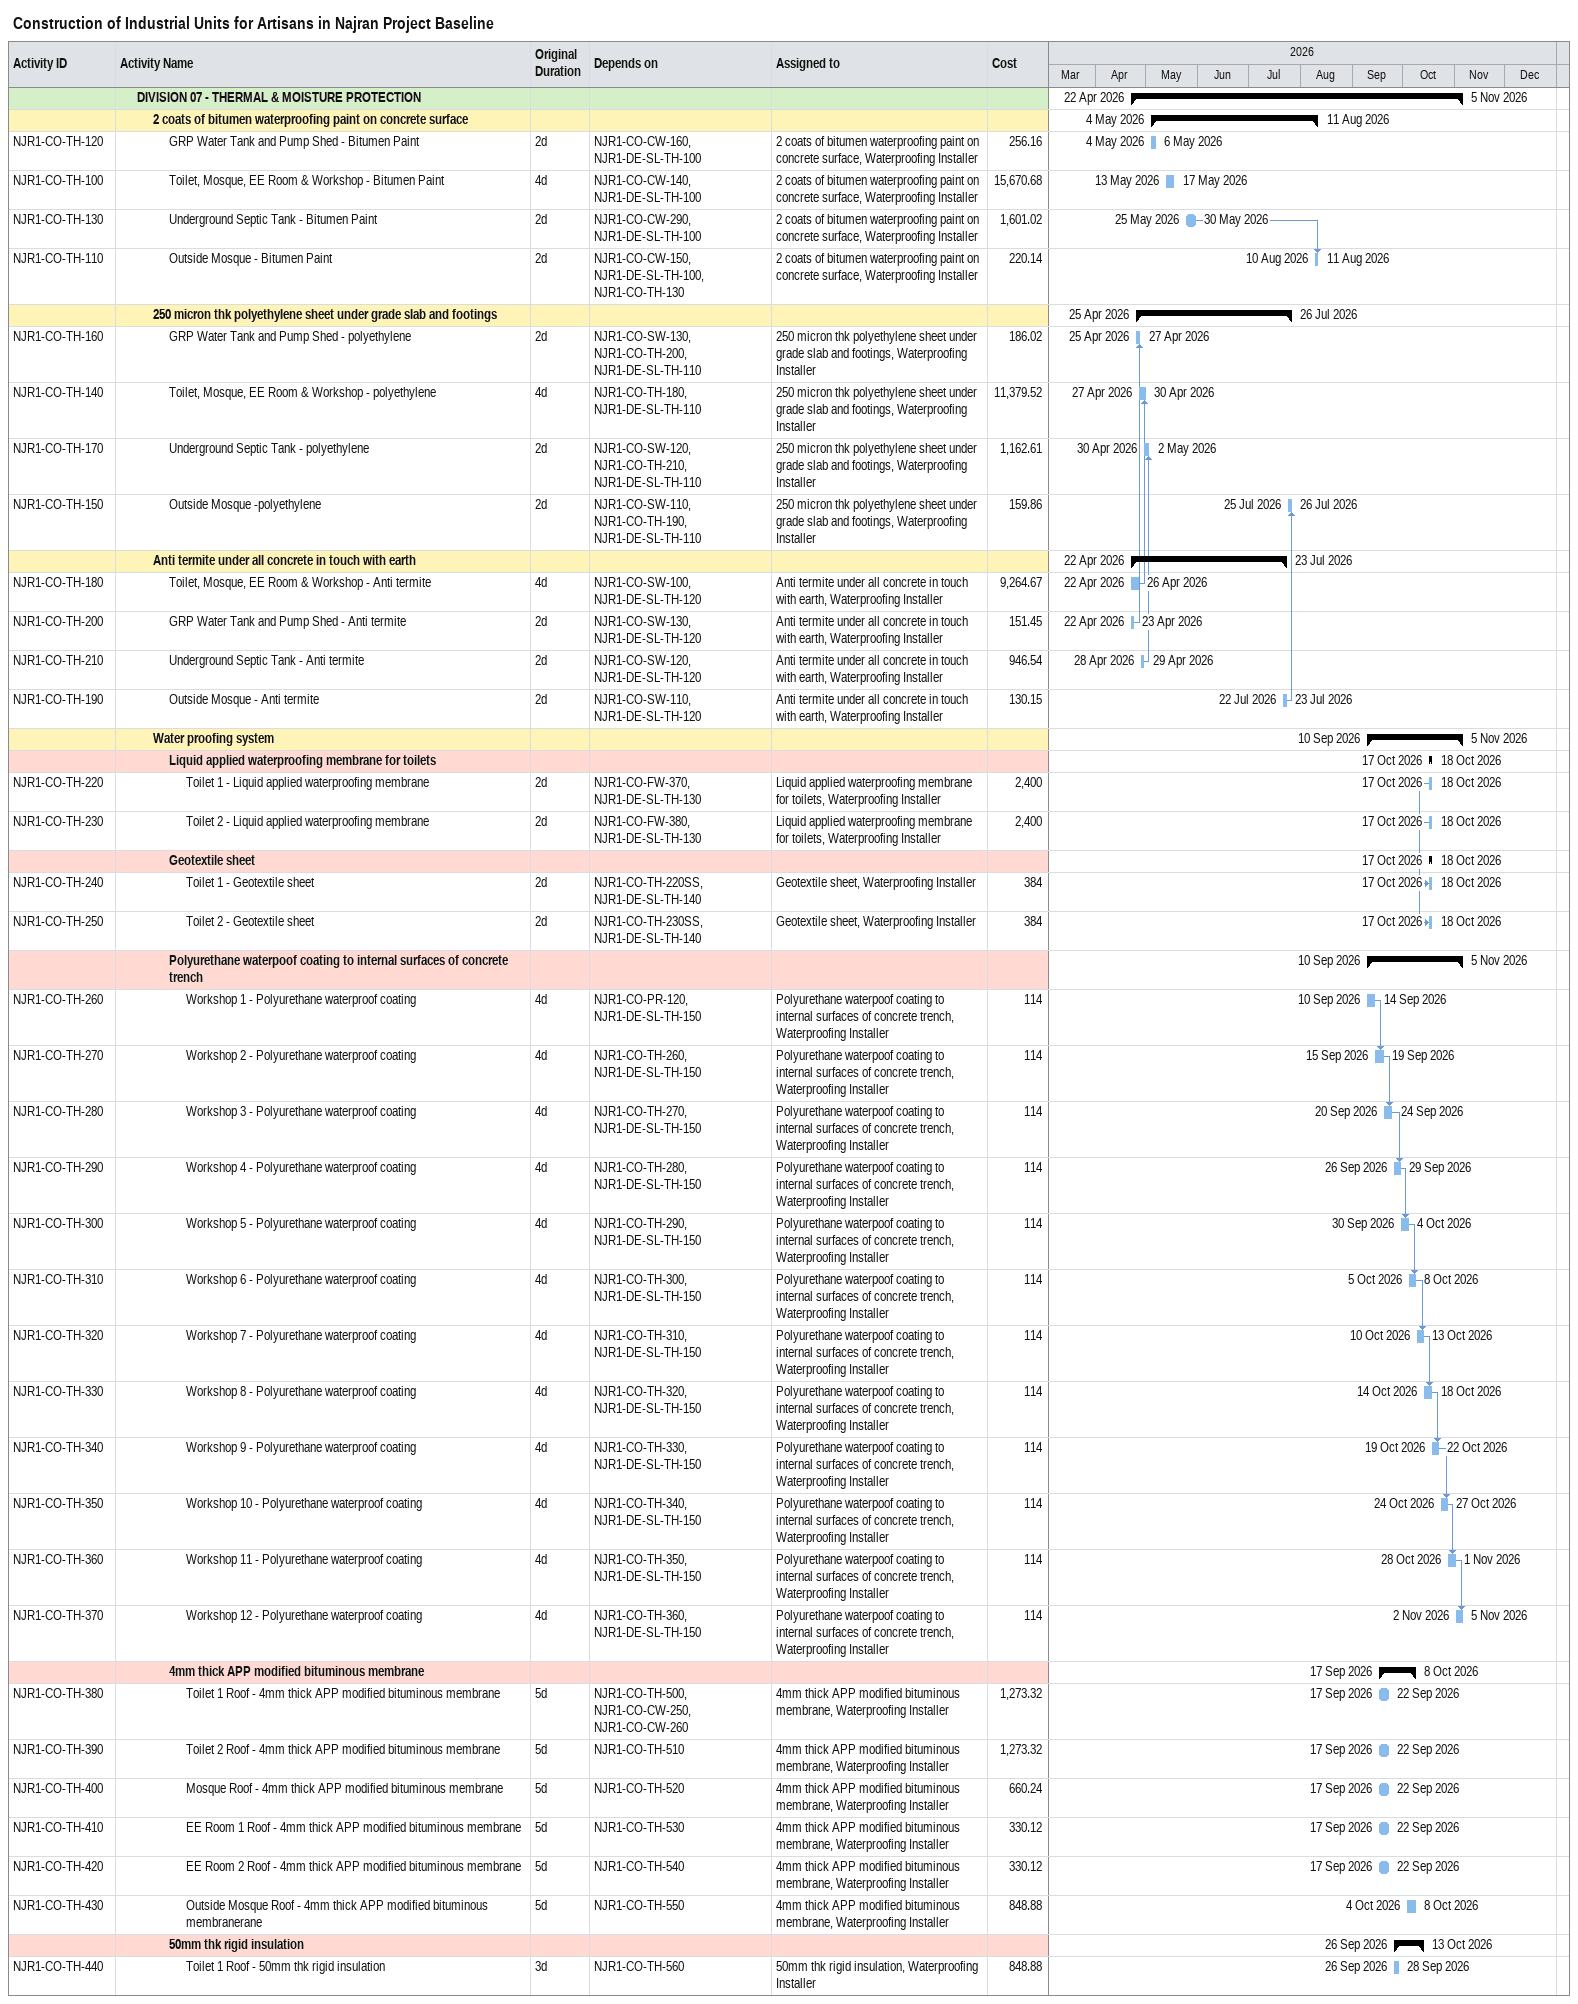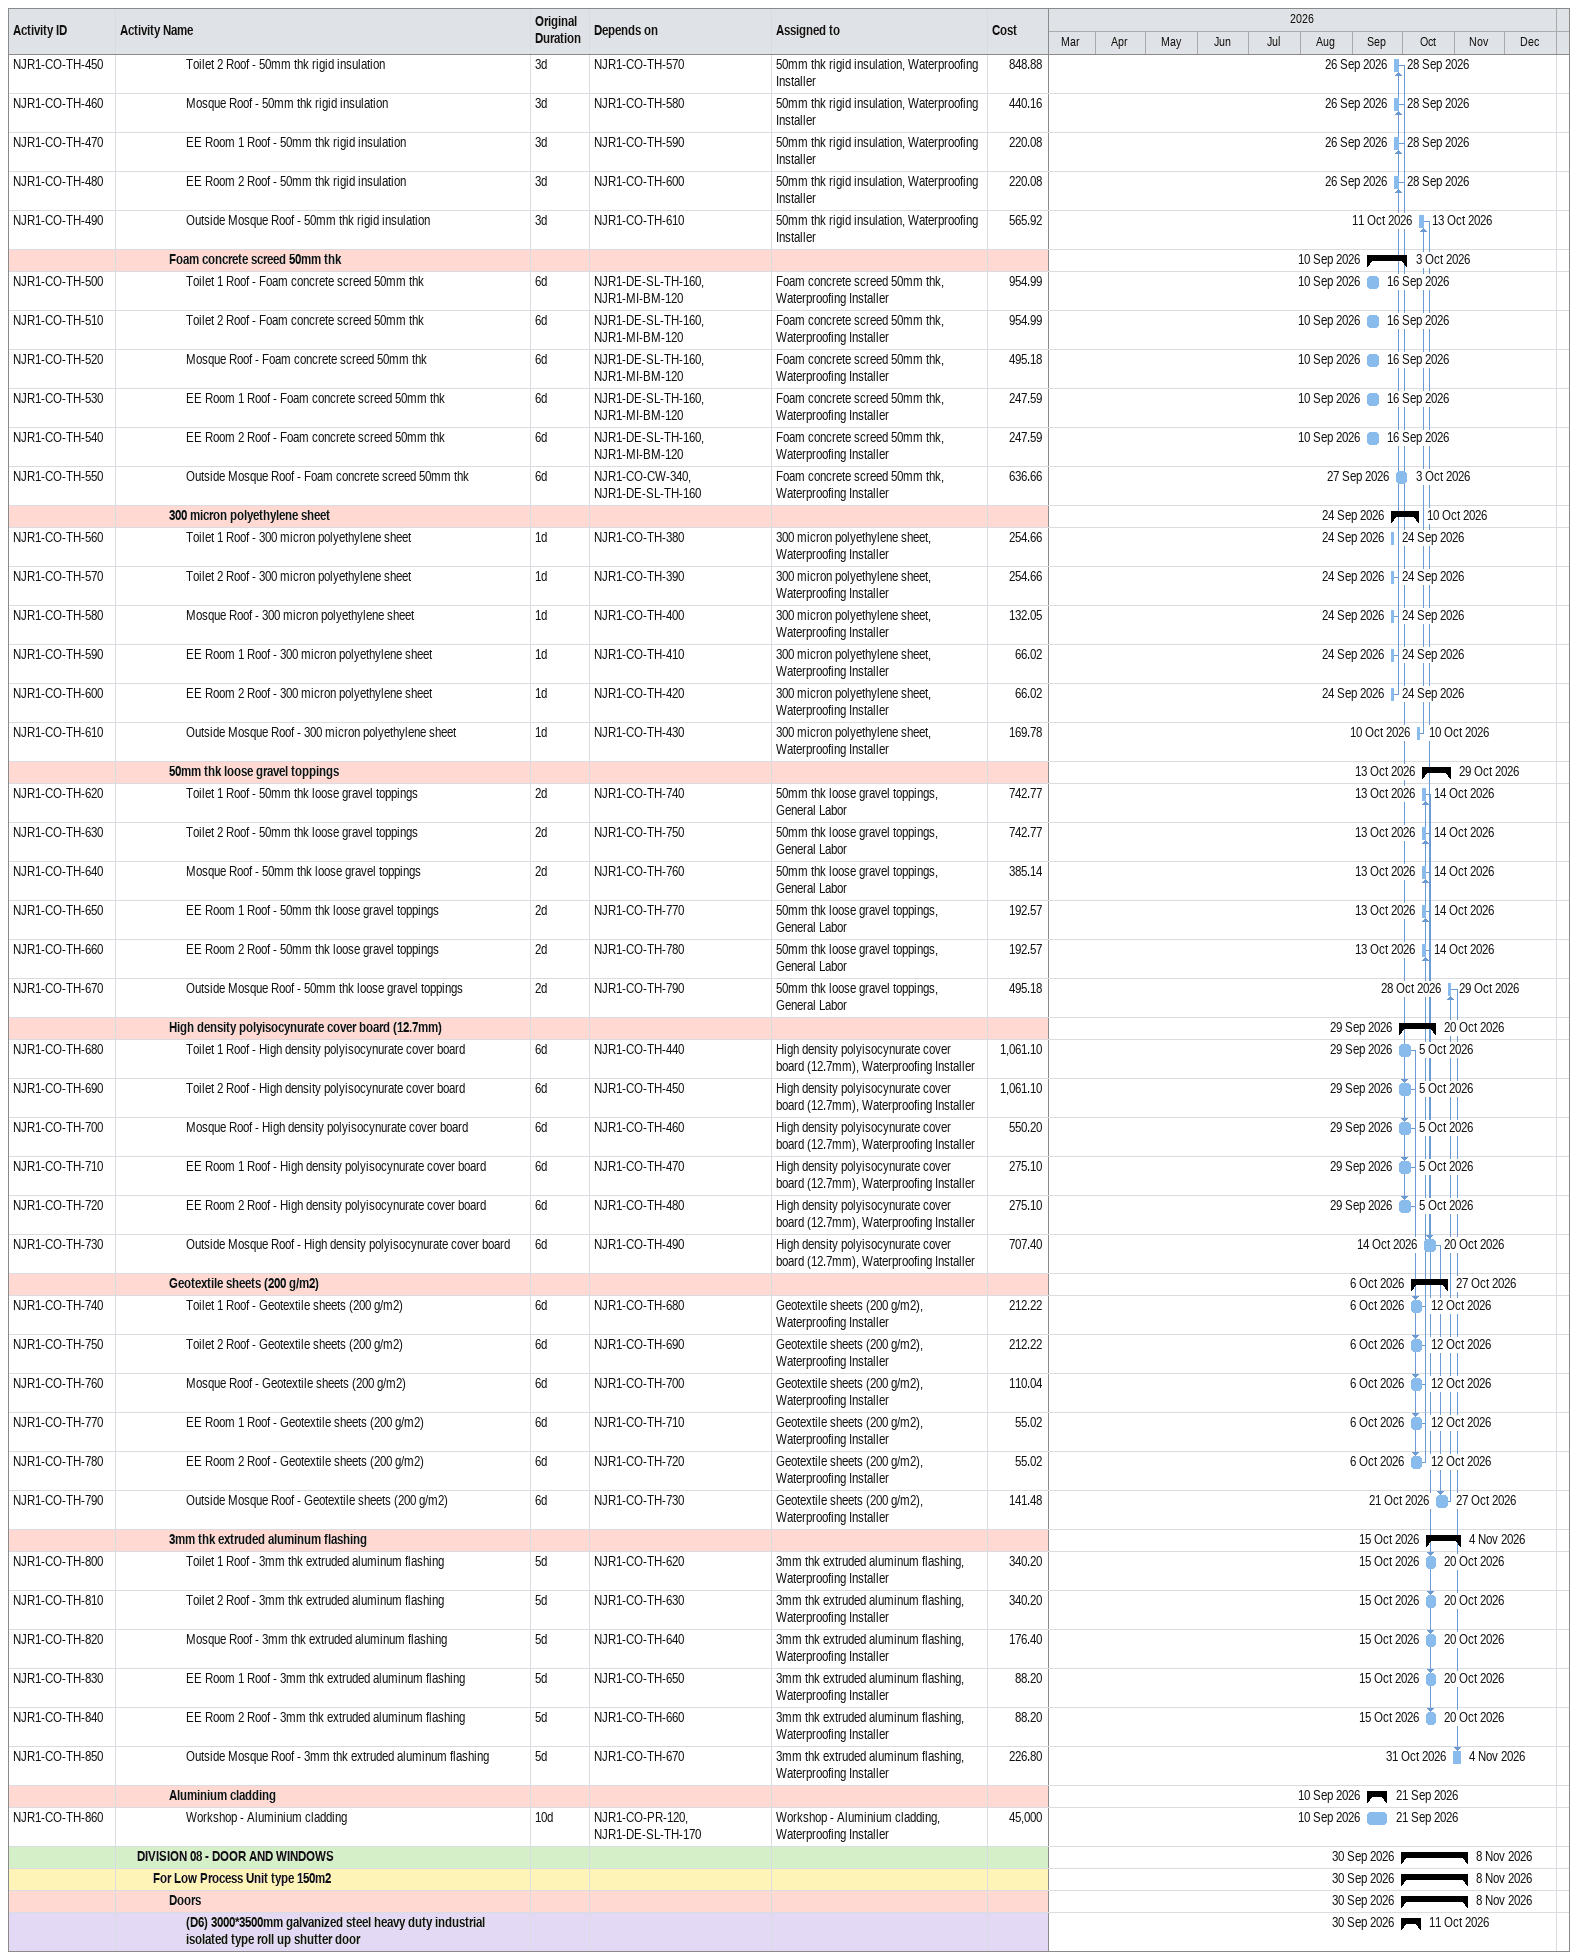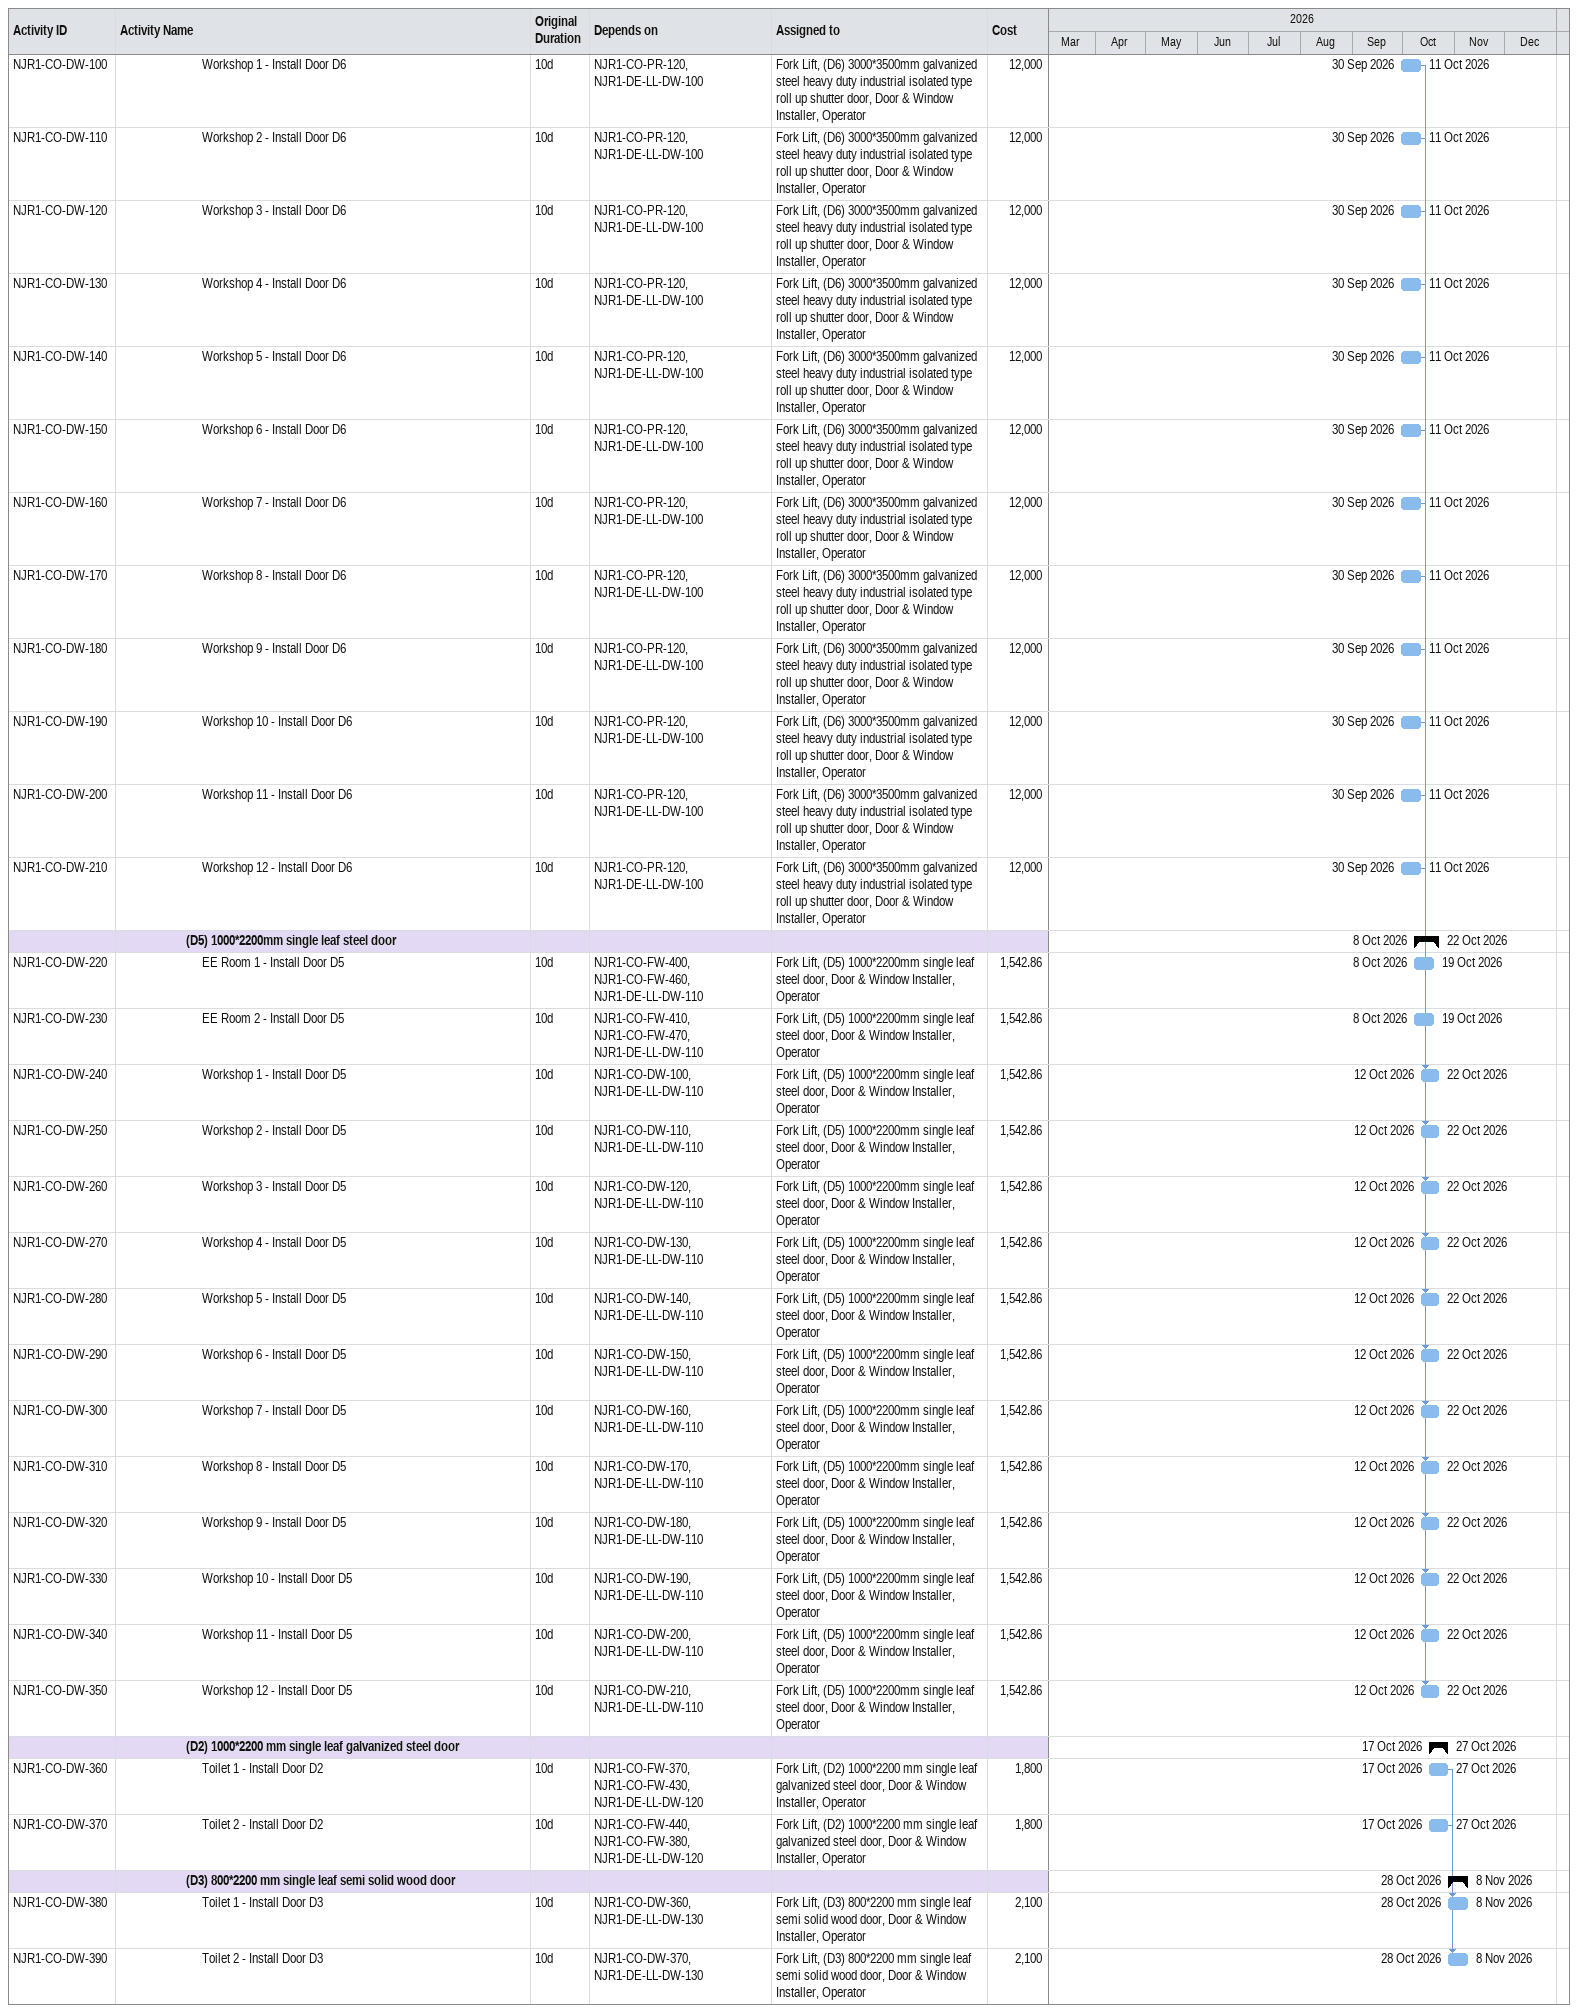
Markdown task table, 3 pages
Construction of Industrial Units for Artisans in Najran Project Baseline

| ID | Level | Task | Original duration | Start | Finish | Predecessors | Resources | Cost |
|---|---|---|---|---|---|---|---|---|
|  | 2 | **DIVISION 07 - THERMAL & MOISTURE PROTECTION** |  | 2026-04-22 | 2026-11-05 |  |  |  |
|  | 3 | **2 coats of bitumen waterproofing paint on concrete surface** |  | 2026-05-04 | 2026-08-11 |  |  |  |
| NJR1-CO-TH-120 | 4 | GRP Water Tank and Pump Shed - Bitumen Paint | 2d | 2026-05-04 | 2026-05-06 | NJR1-CO-CW-160, NJR1-DE-SL-TH-100 | 2 coats of bitumen waterproofing paint on concrete surface, Waterproofing Installer | 256.16 |
| NJR1-CO-TH-100 | 4 | Toilet, Mosque, EE Room & Workshop - Bitumen Paint | 4d | 2026-05-13 | 2026-05-17 | NJR1-CO-CW-140, NJR1-DE-SL-TH-100 | 2 coats of bitumen waterproofing paint on concrete surface, Waterproofing Installer | 15670.68 |
| NJR1-CO-TH-130 | 4 | Underground Septic Tank - Bitumen Paint | 2d | 2026-05-25 | 2026-05-30 | NJR1-CO-CW-290, NJR1-DE-SL-TH-100 | 2 coats of bitumen waterproofing paint on concrete surface, Waterproofing Installer | 1601.02 |
| NJR1-CO-TH-110 | 4 | Outside Mosque - Bitumen Paint | 2d | 2026-08-10 | 2026-08-11 | NJR1-CO-CW-150, NJR1-DE-SL-TH-100, NJR1-CO-TH-130 | 2 coats of bitumen waterproofing paint on concrete surface, Waterproofing Installer | 220.14 |
|  | 3 | **250 micron thk polyethylene sheet under grade slab and footings** |  | 2026-04-25 | 2026-07-26 |  |  |  |
| NJR1-CO-TH-160 | 4 | GRP Water Tank and Pump Shed - polyethylene | 2d | 2026-04-25 | 2026-04-27 | NJR1-CO-SW-130, NJR1-CO-TH-200, NJR1-DE-SL-TH-110 | 250 micron thk polyethylene sheet under grade slab and footings, Waterproofing Installer | 186.02 |
| NJR1-CO-TH-140 | 4 | Toilet, Mosque, EE Room & Workshop - polyethylene | 4d | 2026-04-27 | 2026-04-30 | NJR1-CO-TH-180, NJR1-DE-SL-TH-110 | 250 micron thk polyethylene sheet under grade slab and footings, Waterproofing Installer | 11379.52 |
| NJR1-CO-TH-170 | 4 | Underground Septic Tank - polyethylene | 2d | 2026-04-30 | 2026-05-02 | NJR1-CO-SW-120, NJR1-CO-TH-210, NJR1-DE-SL-TH-110 | 250 micron thk polyethylene sheet under grade slab and footings, Waterproofing Installer | 1162.61 |
| NJR1-CO-TH-150 | 4 | Outside Mosque -polyethylene | 2d | 2026-07-25 | 2026-07-26 | NJR1-CO-SW-110, NJR1-CO-TH-190, NJR1-DE-SL-TH-110 | 250 micron thk polyethylene sheet under grade slab and footings, Waterproofing Installer | 159.86 |
|  | 3 | **Anti termite under all concrete in touch with earth** |  | 2026-04-22 | 2026-07-23 |  |  |  |
| NJR1-CO-TH-180 | 4 | Toilet, Mosque, EE Room & Workshop - Anti termite | 4d | 2026-04-22 | 2026-04-26 | NJR1-CO-SW-100, NJR1-DE-SL-TH-120 | Anti termite under all concrete in touch with earth, Waterproofing Installer | 9264.67 |
| NJR1-CO-TH-200 | 4 | GRP Water Tank and Pump Shed - Anti termite | 2d | 2026-04-22 | 2026-04-23 | NJR1-CO-SW-130, NJR1-DE-SL-TH-120 | Anti termite under all concrete in touch with earth, Waterproofing Installer | 151.45 |
| NJR1-CO-TH-210 | 4 | Underground Septic Tank - Anti termite | 2d | 2026-04-28 | 2026-04-29 | NJR1-CO-SW-120, NJR1-DE-SL-TH-120 | Anti termite under all concrete in touch with earth, Waterproofing Installer | 946.54 |
| NJR1-CO-TH-190 | 4 | Outside Mosque - Anti termite | 2d | 2026-07-22 | 2026-07-23 | NJR1-CO-SW-110, NJR1-DE-SL-TH-120 | Anti termite under all concrete in touch with earth, Waterproofing Installer | 130.15 |
|  | 3 | **Water proofing system** |  | 2026-09-10 | 2026-11-05 |  |  |  |
|  | 4 | **Liquid applied waterproofing membrane for toilets** |  | 2026-10-17 | 2026-10-18 |  |  |  |
| NJR1-CO-TH-220 | 5 | Toilet 1 - Liquid applied waterproofing membrane | 2d | 2026-10-17 | 2026-10-18 | NJR1-CO-FW-370, NJR1-DE-SL-TH-130 | Liquid applied waterproofing membrane for toilets, Waterproofing Installer | 2400 |
| NJR1-CO-TH-230 | 5 | Toilet 2 - Liquid applied waterproofing membrane | 2d | 2026-10-17 | 2026-10-18 | NJR1-CO-FW-380, NJR1-DE-SL-TH-130 | Liquid applied waterproofing membrane for toilets, Waterproofing Installer | 2400 |
|  | 4 | **Geotextile sheet** |  | 2026-10-17 | 2026-10-18 |  |  |  |
| NJR1-CO-TH-240 | 5 | Toilet 1 - Geotextile sheet | 2d | 2026-10-17 | 2026-10-18 | NJR1-CO-TH-220SS, NJR1-DE-SL-TH-140 | Geotextile sheet, Waterproofing Installer | 384 |
| NJR1-CO-TH-250 | 5 | Toilet 2 - Geotextile sheet | 2d | 2026-10-17 | 2026-10-18 | NJR1-CO-TH-230SS, NJR1-DE-SL-TH-140 | Geotextile sheet, Waterproofing Installer | 384 |
|  | 4 | **Polyurethane waterpoof coating to internal surfaces of concrete trench** |  | 2026-09-10 | 2026-11-05 |  |  |  |
| NJR1-CO-TH-260 | 5 | Workshop 1 - Polyurethane waterproof coating | 4d | 2026-09-10 | 2026-09-14 | NJR1-CO-PR-120, NJR1-DE-SL-TH-150 | Polyurethane waterpoof coating to internal surfaces of concrete trench, Waterproofing Installer | 114 |
| NJR1-CO-TH-270 | 5 | Workshop 2 - Polyurethane waterproof coating | 4d | 2026-09-15 | 2026-09-19 | NJR1-CO-TH-260, NJR1-DE-SL-TH-150 | Polyurethane waterpoof coating to internal surfaces of concrete trench, Waterproofing Installer | 114 |
| NJR1-CO-TH-280 | 5 | Workshop 3 - Polyurethane waterproof coating | 4d | 2026-09-20 | 2026-09-24 | NJR1-CO-TH-270, NJR1-DE-SL-TH-150 | Polyurethane waterpoof coating to internal surfaces of concrete trench, Waterproofing Installer | 114 |
| NJR1-CO-TH-290 | 5 | Workshop 4 - Polyurethane waterproof coating | 4d | 2026-09-26 | 2026-09-29 | NJR1-CO-TH-280, NJR1-DE-SL-TH-150 | Polyurethane waterpoof coating to internal surfaces of concrete trench, Waterproofing Installer | 114 |
| NJR1-CO-TH-300 | 5 | Workshop 5 - Polyurethane waterproof coating | 4d | 2026-09-30 | 2026-10-04 | NJR1-CO-TH-290, NJR1-DE-SL-TH-150 | Polyurethane waterpoof coating to internal surfaces of concrete trench, Waterproofing Installer | 114 |
| NJR1-CO-TH-310 | 5 | Workshop 6 - Polyurethane waterproof coating | 4d | 2026-10-05 | 2026-10-08 | NJR1-CO-TH-300, NJR1-DE-SL-TH-150 | Polyurethane waterpoof coating to internal surfaces of concrete trench, Waterproofing Installer | 114 |
| NJR1-CO-TH-320 | 5 | Workshop 7 - Polyurethane waterproof coating | 4d | 2026-10-10 | 2026-10-13 | NJR1-CO-TH-310, NJR1-DE-SL-TH-150 | Polyurethane waterpoof coating to internal surfaces of concrete trench, Waterproofing Installer | 114 |
| NJR1-CO-TH-330 | 5 | Workshop 8 - Polyurethane waterproof coating | 4d | 2026-10-14 | 2026-10-18 | NJR1-CO-TH-320, NJR1-DE-SL-TH-150 | Polyurethane waterpoof coating to internal surfaces of concrete trench, Waterproofing Installer | 114 |
| NJR1-CO-TH-340 | 5 | Workshop 9 - Polyurethane waterproof coating | 4d | 2026-10-19 | 2026-10-22 | NJR1-CO-TH-330, NJR1-DE-SL-TH-150 | Polyurethane waterpoof coating to internal surfaces of concrete trench, Waterproofing Installer | 114 |
| NJR1-CO-TH-350 | 5 | Workshop 10 - Polyurethane waterproof coating | 4d | 2026-10-24 | 2026-10-27 | NJR1-CO-TH-340, NJR1-DE-SL-TH-150 | Polyurethane waterpoof coating to internal surfaces of concrete trench, Waterproofing Installer | 114 |
| NJR1-CO-TH-360 | 5 | Workshop 11 - Polyurethane waterproof coating | 4d | 2026-10-28 | 2026-11-01 | NJR1-CO-TH-350, NJR1-DE-SL-TH-150 | Polyurethane waterpoof coating to internal surfaces of concrete trench, Waterproofing Installer | 114 |
| NJR1-CO-TH-370 | 5 | Workshop 12 - Polyurethane waterproof coating | 4d | 2026-11-02 | 2026-11-05 | NJR1-CO-TH-360, NJR1-DE-SL-TH-150 | Polyurethane waterpoof coating to internal surfaces of concrete trench, Waterproofing Installer | 114 |
|  | 4 | **4mm thick APP modified bituminous membrane** |  | 2026-09-17 | 2026-10-08 |  |  |  |
| NJR1-CO-TH-380 | 5 | Toilet 1 Roof - 4mm thick APP modified bituminous membrane | 5d | 2026-09-17 | 2026-09-22 | NJR1-CO-TH-500, NJR1-CO-CW-250, NJR1-CO-CW-260 | 4mm thick APP modified bituminous membrane, Waterproofing Installer | 1273.32 |
| NJR1-CO-TH-390 | 5 | Toilet 2 Roof - 4mm thick APP modified bituminous membrane | 5d | 2026-09-17 | 2026-09-22 | NJR1-CO-TH-510 | 4mm thick APP modified bituminous membrane, Waterproofing Installer | 1273.32 |
| NJR1-CO-TH-400 | 5 | Mosque Roof - 4mm thick APP modified bituminous membrane | 5d | 2026-09-17 | 2026-09-22 | NJR1-CO-TH-520 | 4mm thick APP modified bituminous membrane, Waterproofing Installer | 660.24 |
| NJR1-CO-TH-410 | 5 | EE Room 1 Roof - 4mm thick APP modified bituminous membrane | 5d | 2026-09-17 | 2026-09-22 | NJR1-CO-TH-530 | 4mm thick APP modified bituminous membrane, Waterproofing Installer | 330.12 |
| NJR1-CO-TH-420 | 5 | EE Room 2 Roof - 4mm thick APP modified bituminous membrane | 5d | 2026-09-17 | 2026-09-22 | NJR1-CO-TH-540 | 4mm thick APP modified bituminous membrane, Waterproofing Installer | 330.12 |
| NJR1-CO-TH-430 | 5 | Outside Mosque Roof - 4mm thick APP modified bituminous membranerane | 5d | 2026-10-04 | 2026-10-08 | NJR1-CO-TH-550 | 4mm thick APP modified bituminous membrane, Waterproofing Installer | 848.88 |
|  | 4 | **50mm thk rigid insulation** |  | 2026-09-26 | 2026-10-13 |  |  |  |
| NJR1-CO-TH-440 | 5 | Toilet 1 Roof - 50mm thk rigid insulation | 3d | 2026-09-26 | 2026-09-28 | NJR1-CO-TH-560 | 50mm thk rigid insulation, Waterproofing Installer | 848.88 |
| NJR1-CO-TH-450 | 5 | Toilet 2 Roof - 50mm thk rigid insulation | 3d | 2026-09-26 | 2026-09-28 | NJR1-CO-TH-570 | 50mm thk rigid insulation, Waterproofing Installer | 848.88 |
| NJR1-CO-TH-460 | 5 | Mosque Roof - 50mm thk rigid insulation | 3d | 2026-09-26 | 2026-09-28 | NJR1-CO-TH-580 | 50mm thk rigid insulation, Waterproofing Installer | 440.16 |
| NJR1-CO-TH-470 | 5 | EE Room 1 Roof - 50mm thk rigid insulation | 3d | 2026-09-26 | 2026-09-28 | NJR1-CO-TH-590 | 50mm thk rigid insulation, Waterproofing Installer | 220.08 |
| NJR1-CO-TH-480 | 5 | EE Room 2 Roof - 50mm thk rigid insulation | 3d | 2026-09-26 | 2026-09-28 | NJR1-CO-TH-600 | 50mm thk rigid insulation, Waterproofing Installer | 220.08 |
| NJR1-CO-TH-490 | 5 | Outside Mosque Roof - 50mm thk rigid insulation | 3d | 2026-10-11 | 2026-10-13 | NJR1-CO-TH-610 | 50mm thk rigid insulation, Waterproofing Installer | 565.92 |
|  | 4 | **Foam concrete screed 50mm thk** |  | 2026-09-10 | 2026-10-03 |  |  |  |
| NJR1-CO-TH-500 | 5 | Toilet 1 Roof - Foam concrete screed 50mm thk | 6d | 2026-09-10 | 2026-09-16 | NJR1-DE-SL-TH-160, NJR1-MI-BM-120 | Foam concrete screed 50mm thk, Waterproofing Installer | 954.99 |
| NJR1-CO-TH-510 | 5 | Toilet 2 Roof - Foam concrete screed 50mm thk | 6d | 2026-09-10 | 2026-09-16 | NJR1-DE-SL-TH-160, NJR1-MI-BM-120 | Foam concrete screed 50mm thk, Waterproofing Installer | 954.99 |
| NJR1-CO-TH-520 | 5 | Mosque Roof - Foam concrete screed 50mm thk | 6d | 2026-09-10 | 2026-09-16 | NJR1-DE-SL-TH-160, NJR1-MI-BM-120 | Foam concrete screed 50mm thk, Waterproofing Installer | 495.18 |
| NJR1-CO-TH-530 | 5 | EE Room 1 Roof - Foam concrete screed 50mm thk | 6d | 2026-09-10 | 2026-09-16 | NJR1-DE-SL-TH-160, NJR1-MI-BM-120 | Foam concrete screed 50mm thk, Waterproofing Installer | 247.59 |
| NJR1-CO-TH-540 | 5 | EE Room 2 Roof - Foam concrete screed 50mm thk | 6d | 2026-09-10 | 2026-09-16 | NJR1-DE-SL-TH-160, NJR1-MI-BM-120 | Foam concrete screed 50mm thk, Waterproofing Installer | 247.59 |
| NJR1-CO-TH-550 | 5 | Outside Mosque Roof - Foam concrete screed 50mm thk | 6d | 2026-09-27 | 2026-10-03 | NJR1-CO-CW-340, NJR1-DE-SL-TH-160 | Foam concrete screed 50mm thk, Waterproofing Installer | 636.66 |
|  | 4 | **300 micron polyethylene sheet** |  | 2026-09-24 | 2026-10-10 |  |  |  |
| NJR1-CO-TH-560 | 5 | Toilet 1 Roof - 300 micron polyethylene sheet | 1d | 2026-09-24 | 2026-09-24 | NJR1-CO-TH-380 | 300 micron polyethylene sheet, Waterproofing Installer | 254.66 |
| NJR1-CO-TH-570 | 5 | Toilet 2 Roof - 300 micron polyethylene sheet | 1d | 2026-09-24 | 2026-09-24 | NJR1-CO-TH-390 | 300 micron polyethylene sheet, Waterproofing Installer | 254.66 |
| NJR1-CO-TH-580 | 5 | Mosque Roof - 300 micron polyethylene sheet | 1d | 2026-09-24 | 2026-09-24 | NJR1-CO-TH-400 | 300 micron polyethylene sheet, Waterproofing Installer | 132.05 |
| NJR1-CO-TH-590 | 5 | EE Room 1 Roof - 300 micron polyethylene sheet | 1d | 2026-09-24 | 2026-09-24 | NJR1-CO-TH-410 | 300 micron polyethylene sheet, Waterproofing Installer | 66.02 |
| NJR1-CO-TH-600 | 5 | EE Room 2 Roof - 300 micron polyethylene sheet | 1d | 2026-09-24 | 2026-09-24 | NJR1-CO-TH-420 | 300 micron polyethylene sheet, Waterproofing Installer | 66.02 |
| NJR1-CO-TH-610 | 5 | Outside Mosque Roof - 300 micron polyethylene sheet | 1d | 2026-10-10 | 2026-10-10 | NJR1-CO-TH-430 | 300 micron polyethylene sheet, Waterproofing Installer | 169.78 |
|  | 4 | **50mm thk loose gravel toppings** |  | 2026-10-13 | 2026-10-29 |  |  |  |
| NJR1-CO-TH-620 | 5 | Toilet 1 Roof - 50mm thk loose gravel toppings | 2d | 2026-10-13 | 2026-10-14 | NJR1-CO-TH-740 | 50mm thk loose gravel toppings, General Labor | 742.77 |
| NJR1-CO-TH-630 | 5 | Toilet 2 Roof - 50mm thk loose gravel toppings | 2d | 2026-10-13 | 2026-10-14 | NJR1-CO-TH-750 | 50mm thk loose gravel toppings, General Labor | 742.77 |
| NJR1-CO-TH-640 | 5 | Mosque Roof - 50mm thk loose gravel toppings | 2d | 2026-10-13 | 2026-10-14 | NJR1-CO-TH-760 | 50mm thk loose gravel toppings, General Labor | 385.14 |
| NJR1-CO-TH-650 | 5 | EE Room 1 Roof - 50mm thk loose gravel toppings | 2d | 2026-10-13 | 2026-10-14 | NJR1-CO-TH-770 | 50mm thk loose gravel toppings, General Labor | 192.57 |
| NJR1-CO-TH-660 | 5 | EE Room 2 Roof - 50mm thk loose gravel toppings | 2d | 2026-10-13 | 2026-10-14 | NJR1-CO-TH-780 | 50mm thk loose gravel toppings, General Labor | 192.57 |
| NJR1-CO-TH-670 | 5 | Outside Mosque Roof - 50mm thk loose gravel toppings | 2d | 2026-10-28 | 2026-10-29 | NJR1-CO-TH-790 | 50mm thk loose gravel toppings, General Labor | 495.18 |
|  | 4 | **High density polyisocynurate cover board (12.7mm)** |  | 2026-09-29 | 2026-10-20 |  |  |  |
| NJR1-CO-TH-680 | 5 | Toilet 1 Roof - High density polyisocynurate cover board | 6d | 2026-09-29 | 2026-10-05 | NJR1-CO-TH-440 | High density polyisocynurate cover board (12.7mm), Waterproofing Installer | 1061.10 |
| NJR1-CO-TH-690 | 5 | Toilet 2 Roof - High density polyisocynurate cover board | 6d | 2026-09-29 | 2026-10-05 | NJR1-CO-TH-450 | High density polyisocynurate cover board (12.7mm), Waterproofing Installer | 1061.10 |
| NJR1-CO-TH-700 | 5 | Mosque Roof - High density polyisocynurate cover board | 6d | 2026-09-29 | 2026-10-05 | NJR1-CO-TH-460 | High density polyisocynurate cover board (12.7mm), Waterproofing Installer | 550.20 |
| NJR1-CO-TH-710 | 5 | EE Room 1 Roof - High density polyisocynurate cover board | 6d | 2026-09-29 | 2026-10-05 | NJR1-CO-TH-470 | High density polyisocynurate cover board (12.7mm), Waterproofing Installer | 275.10 |
| NJR1-CO-TH-720 | 5 | EE Room 2 Roof - High density polyisocynurate cover board | 6d | 2026-09-29 | 2026-10-05 | NJR1-CO-TH-480 | High density polyisocynurate cover board (12.7mm), Waterproofing Installer | 275.10 |
| NJR1-CO-TH-730 | 5 | Outside Mosque Roof - High density polyisocynurate cover board | 6d | 2026-10-14 | 2026-10-20 | NJR1-CO-TH-490 | High density polyisocynurate cover board (12.7mm), Waterproofing Installer | 707.40 |
|  | 4 | **Geotextile sheets (200 g/m2)** |  | 2026-10-06 | 2026-10-27 |  |  |  |
| NJR1-CO-TH-740 | 5 | Toilet 1 Roof - Geotextile sheets (200 g/m2) | 6d | 2026-10-06 | 2026-10-12 | NJR1-CO-TH-680 | Geotextile sheets (200 g/m2), Waterproofing Installer | 212.22 |
| NJR1-CO-TH-750 | 5 | Toilet 2 Roof - Geotextile sheets (200 g/m2) | 6d | 2026-10-06 | 2026-10-12 | NJR1-CO-TH-690 | Geotextile sheets (200 g/m2), Waterproofing Installer | 212.22 |
| NJR1-CO-TH-760 | 5 | Mosque Roof - Geotextile sheets (200 g/m2) | 6d | 2026-10-06 | 2026-10-12 | NJR1-CO-TH-700 | Geotextile sheets (200 g/m2), Waterproofing Installer | 110.04 |
| NJR1-CO-TH-770 | 5 | EE Room 1 Roof - Geotextile sheets (200 g/m2) | 6d | 2026-10-06 | 2026-10-12 | NJR1-CO-TH-710 | Geotextile sheets (200 g/m2), Waterproofing Installer | 55.02 |
| NJR1-CO-TH-780 | 5 | EE Room 2 Roof - Geotextile sheets (200 g/m2) | 6d | 2026-10-06 | 2026-10-12 | NJR1-CO-TH-720 | Geotextile sheets (200 g/m2), Waterproofing Installer | 55.02 |
| NJR1-CO-TH-790 | 5 | Outside Mosque Roof - Geotextile sheets (200 g/m2) | 6d | 2026-10-21 | 2026-10-27 | NJR1-CO-TH-730 | Geotextile sheets (200 g/m2), Waterproofing Installer | 141.48 |
|  | 4 | **3mm thk extruded aluminum flashing** |  | 2026-10-15 | 2026-11-04 |  |  |  |
| NJR1-CO-TH-800 | 5 | Toilet 1 Roof - 3mm thk extruded aluminum flashing | 5d | 2026-10-15 | 2026-10-20 | NJR1-CO-TH-620 | 3mm thk extruded aluminum flashing, Waterproofing Installer | 340.20 |
| NJR1-CO-TH-810 | 5 | Toilet 2 Roof - 3mm thk extruded aluminum flashing | 5d | 2026-10-15 | 2026-10-20 | NJR1-CO-TH-630 | 3mm thk extruded aluminum flashing, Waterproofing Installer | 340.20 |
| NJR1-CO-TH-820 | 5 | Mosque Roof - 3mm thk extruded aluminum flashing | 5d | 2026-10-15 | 2026-10-20 | NJR1-CO-TH-640 | 3mm thk extruded aluminum flashing, Waterproofing Installer | 176.40 |
| NJR1-CO-TH-830 | 5 | EE Room 1 Roof - 3mm thk extruded aluminum flashing | 5d | 2026-10-15 | 2026-10-20 | NJR1-CO-TH-650 | 3mm thk extruded aluminum flashing, Waterproofing Installer | 88.20 |
| NJR1-CO-TH-840 | 5 | EE Room 2 Roof - 3mm thk extruded aluminum flashing | 5d | 2026-10-15 | 2026-10-20 | NJR1-CO-TH-660 | 3mm thk extruded aluminum flashing, Waterproofing Installer | 88.20 |
| NJR1-CO-TH-850 | 5 | Outside Mosque Roof - 3mm thk extruded aluminum flashing | 5d | 2026-10-31 | 2026-11-04 | NJR1-CO-TH-670 | 3mm thk extruded aluminum flashing, Waterproofing Installer | 226.80 |
|  | 4 | **Aluminium cladding** |  | 2026-09-10 | 2026-09-21 |  |  |  |
| NJR1-CO-TH-860 | 5 | Workshop - Aluminium cladding | 10d | 2026-09-10 | 2026-09-21 | NJR1-CO-PR-120, NJR1-DE-SL-TH-170 | Workshop - Aluminium cladding, Waterproofing Installer | 45000 |
|  | 2 | **DIVISION 08 - DOOR AND WINDOWS** |  | 2026-09-30 | 2026-11-08 |  |  |  |
|  | 3 | **For Low Process Unit type 150m2** |  | 2026-09-30 | 2026-11-08 |  |  |  |
|  | 4 | **Doors** |  | 2026-09-30 | 2026-11-08 |  |  |  |
|  | 5 | **(D6) 3000*3500mm galvanized steel heavy duty industrial isolated type roll up shutter door** |  | 2026-09-30 | 2026-10-11 |  |  |  |
| NJR1-CO-DW-100 | 6 | Workshop 1 - Install Door D6 | 10d | 2026-09-30 | 2026-10-11 | NJR1-CO-PR-120, NJR1-DE-LL-DW-100 | Fork Lift, (D6) 3000*3500mm galvanized steel heavy duty industrial isolated type roll up shutter door, Door & Window Installer, Operator | 12000 |
| NJR1-CO-DW-110 | 6 | Workshop 2 - Install Door D6 | 10d | 2026-09-30 | 2026-10-11 | NJR1-CO-PR-120, NJR1-DE-LL-DW-100 | Fork Lift, (D6) 3000*3500mm galvanized steel heavy duty industrial isolated type roll up shutter door, Door & Window Installer, Operator | 12000 |
| NJR1-CO-DW-120 | 6 | Workshop 3 - Install Door D6 | 10d | 2026-09-30 | 2026-10-11 | NJR1-CO-PR-120, NJR1-DE-LL-DW-100 | Fork Lift, (D6) 3000*3500mm galvanized steel heavy duty industrial isolated type roll up shutter door, Door & Window Installer, Operator | 12000 |
| NJR1-CO-DW-130 | 6 | Workshop 4 - Install Door D6 | 10d | 2026-09-30 | 2026-10-11 | NJR1-CO-PR-120, NJR1-DE-LL-DW-100 | Fork Lift, (D6) 3000*3500mm galvanized steel heavy duty industrial isolated type roll up shutter door, Door & Window Installer, Operator | 12000 |
| NJR1-CO-DW-140 | 6 | Workshop 5 - Install Door D6 | 10d | 2026-09-30 | 2026-10-11 | NJR1-CO-PR-120, NJR1-DE-LL-DW-100 | Fork Lift, (D6) 3000*3500mm galvanized steel heavy duty industrial isolated type roll up shutter door, Door & Window Installer, Operator | 12000 |
| NJR1-CO-DW-150 | 6 | Workshop 6 - Install Door D6 | 10d | 2026-09-30 | 2026-10-11 | NJR1-CO-PR-120, NJR1-DE-LL-DW-100 | Fork Lift, (D6) 3000*3500mm galvanized steel heavy duty industrial isolated type roll up shutter door, Door & Window Installer, Operator | 12000 |
| NJR1-CO-DW-160 | 6 | Workshop 7 - Install Door D6 | 10d | 2026-09-30 | 2026-10-11 | NJR1-CO-PR-120, NJR1-DE-LL-DW-100 | Fork Lift, (D6) 3000*3500mm galvanized steel heavy duty industrial isolated type roll up shutter door, Door & Window Installer, Operator | 12000 |
| NJR1-CO-DW-170 | 6 | Workshop 8 - Install Door D6 | 10d | 2026-09-30 | 2026-10-11 | NJR1-CO-PR-120, NJR1-DE-LL-DW-100 | Fork Lift, (D6) 3000*3500mm galvanized steel heavy duty industrial isolated type roll up shutter door, Door & Window Installer, Operator | 12000 |
| NJR1-CO-DW-180 | 6 | Workshop 9 - Install Door D6 | 10d | 2026-09-30 | 2026-10-11 | NJR1-CO-PR-120, NJR1-DE-LL-DW-100 | Fork Lift, (D6) 3000*3500mm galvanized steel heavy duty industrial isolated type roll up shutter door, Door & Window Installer, Operator | 12000 |
| NJR1-CO-DW-190 | 6 | Workshop 10 - Install Door D6 | 10d | 2026-09-30 | 2026-10-11 | NJR1-CO-PR-120, NJR1-DE-LL-DW-100 | Fork Lift, (D6) 3000*3500mm galvanized steel heavy duty industrial isolated type roll up shutter door, Door & Window Installer, Operator | 12000 |
| NJR1-CO-DW-200 | 6 | Workshop 11 - Install Door D6 | 10d | 2026-09-30 | 2026-10-11 | NJR1-CO-PR-120, NJR1-DE-LL-DW-100 | Fork Lift, (D6) 3000*3500mm galvanized steel heavy duty industrial isolated type roll up shutter door, Door & Window Installer, Operator | 12000 |
| NJR1-CO-DW-210 | 6 | Workshop 12 - Install Door D6 | 10d | 2026-09-30 | 2026-10-11 | NJR1-CO-PR-120, NJR1-DE-LL-DW-100 | Fork Lift, (D6) 3000*3500mm galvanized steel heavy duty industrial isolated type roll up shutter door, Door & Window Installer, Operator | 12000 |
|  | 5 | **(D5) 1000*2200mm single leaf steel door** |  | 2026-10-08 | 2026-10-22 |  |  |  |
| NJR1-CO-DW-220 | 6 | EE Room 1 - Install Door D5 | 10d | 2026-10-08 | 2026-10-19 | NJR1-CO-FW-400, NJR1-CO-FW-460, NJR1-DE-LL-DW-110 | Fork Lift, (D5) 1000*2200mm single leaf steel door, Door & Window Installer, Operator | 1542.86 |
| NJR1-CO-DW-230 | 6 | EE Room 2 - Install Door D5 | 10d | 2026-10-08 | 2026-10-19 | NJR1-CO-FW-410, NJR1-CO-FW-470, NJR1-DE-LL-DW-110 | Fork Lift, (D5) 1000*2200mm single leaf steel door, Door & Window Installer, Operator | 1542.86 |
| NJR1-CO-DW-240 | 6 | Workshop 1 - Install Door D5 | 10d | 2026-10-12 | 2026-10-22 | NJR1-CO-DW-100, NJR1-DE-LL-DW-110 | Fork Lift, (D5) 1000*2200mm single leaf steel door, Door & Window Installer, Operator | 1542.86 |
| NJR1-CO-DW-250 | 6 | Workshop 2 - Install Door D5 | 10d | 2026-10-12 | 2026-10-22 | NJR1-CO-DW-110, NJR1-DE-LL-DW-110 | Fork Lift, (D5) 1000*2200mm single leaf steel door, Door & Window Installer, Operator | 1542.86 |
| NJR1-CO-DW-260 | 6 | Workshop 3 - Install Door D5 | 10d | 2026-10-12 | 2026-10-22 | NJR1-CO-DW-120, NJR1-DE-LL-DW-110 | Fork Lift, (D5) 1000*2200mm single leaf steel door, Door & Window Installer, Operator | 1542.86 |
| NJR1-CO-DW-270 | 6 | Workshop 4 - Install Door D5 | 10d | 2026-10-12 | 2026-10-22 | NJR1-CO-DW-130, NJR1-DE-LL-DW-110 | Fork Lift, (D5) 1000*2200mm single leaf steel door, Door & Window Installer, Operator | 1542.86 |
| NJR1-CO-DW-280 | 6 | Workshop 5 - Install Door D5 | 10d | 2026-10-12 | 2026-10-22 | NJR1-CO-DW-140, NJR1-DE-LL-DW-110 | Fork Lift, (D5) 1000*2200mm single leaf steel door, Door & Window Installer, Operator | 1542.86 |
| NJR1-CO-DW-290 | 6 | Workshop 6 - Install Door D5 | 10d | 2026-10-12 | 2026-10-22 | NJR1-CO-DW-150, NJR1-DE-LL-DW-110 | Fork Lift, (D5) 1000*2200mm single leaf steel door, Door & Window Installer, Operator | 1542.86 |
| NJR1-CO-DW-300 | 6 | Workshop 7 - Install Door D5 | 10d | 2026-10-12 | 2026-10-22 | NJR1-CO-DW-160, NJR1-DE-LL-DW-110 | Fork Lift, (D5) 1000*2200mm single leaf steel door, Door & Window Installer, Operator | 1542.86 |
| NJR1-CO-DW-310 | 6 | Workshop 8 - Install Door D5 | 10d | 2026-10-12 | 2026-10-22 | NJR1-CO-DW-170, NJR1-DE-LL-DW-110 | Fork Lift, (D5) 1000*2200mm single leaf steel door, Door & Window Installer, Operator | 1542.86 |
| NJR1-CO-DW-320 | 6 | Workshop 9 - Install Door D5 | 10d | 2026-10-12 | 2026-10-22 | NJR1-CO-DW-180, NJR1-DE-LL-DW-110 | Fork Lift, (D5) 1000*2200mm single leaf steel door, Door & Window Installer, Operator | 1542.86 |
| NJR1-CO-DW-330 | 6 | Workshop 10 - Install Door D5 | 10d | 2026-10-12 | 2026-10-22 | NJR1-CO-DW-190, NJR1-DE-LL-DW-110 | Fork Lift, (D5) 1000*2200mm single leaf steel door, Door & Window Installer, Operator | 1542.86 |
| NJR1-CO-DW-340 | 6 | Workshop 11 - Install Door D5 | 10d | 2026-10-12 | 2026-10-22 | NJR1-CO-DW-200, NJR1-DE-LL-DW-110 | Fork Lift, (D5) 1000*2200mm single leaf steel door, Door & Window Installer, Operator | 1542.86 |
| NJR1-CO-DW-350 | 6 | Workshop 12 - Install Door D5 | 10d | 2026-10-12 | 2026-10-22 | NJR1-CO-DW-210, NJR1-DE-LL-DW-110 | Fork Lift, (D5) 1000*2200mm single leaf steel door, Door & Window Installer, Operator | 1542.86 |
|  | 5 | **(D2) 1000*2200 mm single leaf galvanized steel door** |  | 2026-10-17 | 2026-10-27 |  |  |  |
| NJR1-CO-DW-360 | 6 | Toilet 1 - Install Door D2 | 10d | 2026-10-17 | 2026-10-27 | NJR1-CO-FW-370, NJR1-CO-FW-430, NJR1-DE-LL-DW-120 | Fork Lift, (D2) 1000*2200 mm single leaf galvanized steel door, Door & Window Installer, Operator | 1800 |
| NJR1-CO-DW-370 | 6 | Toilet 2 - Install Door D2 | 10d | 2026-10-17 | 2026-10-27 | NJR1-CO-FW-440, NJR1-CO-FW-380, NJR1-DE-LL-DW-120 | Fork Lift, (D2) 1000*2200 mm single leaf galvanized steel door, Door & Window Installer, Operator | 1800 |
|  | 5 | **(D3) 800*2200 mm single leaf semi solid wood door** |  | 2026-10-28 | 2026-11-08 |  |  |  |
| NJR1-CO-DW-380 | 6 | Toilet 1 - Install Door D3 | 10d | 2026-10-28 | 2026-11-08 | NJR1-CO-DW-360, NJR1-DE-LL-DW-130 | Fork Lift, (D3) 800*2200 mm single leaf semi solid wood door, Door & Window Installer, Operator | 2100 |
| NJR1-CO-DW-390 | 6 | Toilet 2 - Install Door D3 | 10d | 2026-10-28 | 2026-11-08 | NJR1-CO-DW-370, NJR1-DE-LL-DW-130 | Fork Lift, (D3) 800*2200 mm single leaf semi solid wood door, Door & Window Installer, Operator | 2100 |
